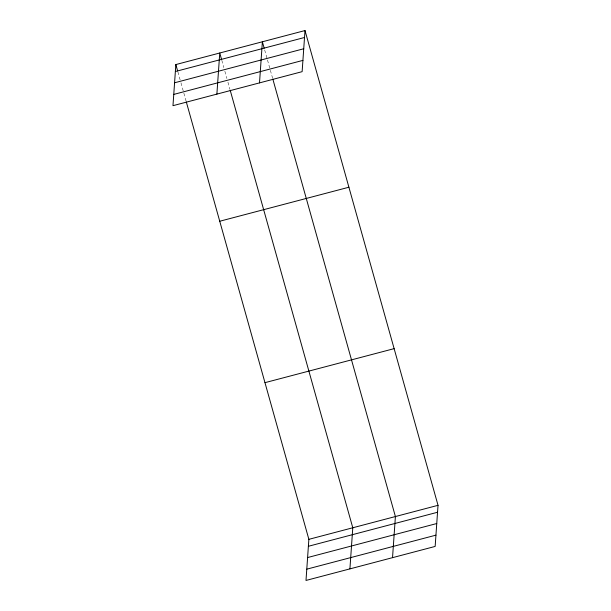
<?xml version="1.0" encoding="UTF-8"?>
<svg xmlns="http://www.w3.org/2000/svg" width="611" height="611" viewBox="0 0 611 611"><rect width="100%" height="100%" fill="white"/><g stroke="black" fill="none" stroke-linecap="round" stroke-linejoin="round"><path stroke-width="0.46" stroke-dasharray="3.06 2.29" d="M264.678 49.972L267.228 59.084M267.488 59.993L272.59 78.216M221.801 60.29L223.847 67.577M224.863 71.22L226.91 78.506M227.926 82.149L229.973 89.435M177.893 71.854L180.696 81.874M180.955 82.791L186.057 101.006"/><path stroke-width="0.92" d="M175.846 64.567L172.974 105.68L302.132 71.663L305.004 30.55L175.846 64.567L177.633 70.945M216.882 94.117L219.761 53.004L221.549 59.382M259.507 82.89L262.379 41.777L264.166 48.154M186.309 101.915L308.868 539.337L305.996 580.45L435.154 546.433L438.026 505.32L305.004 30.55M349.912 568.887L352.784 527.774L230.225 90.352M392.529 557.66L395.409 516.547L272.842 79.124M175.365 71.51L304.515 37.492M174.57 82.783L303.728 48.765M173.761 94.407L302.919 60.382M219.746 221.243L348.904 187.226M264.975 382.662L394.126 348.644M308.868 539.337L438.026 505.32M308.387 546.28L437.545 512.255M307.6 557.553L436.75 523.535M306.783 569.169L435.941 535.152"/></g></svg>
